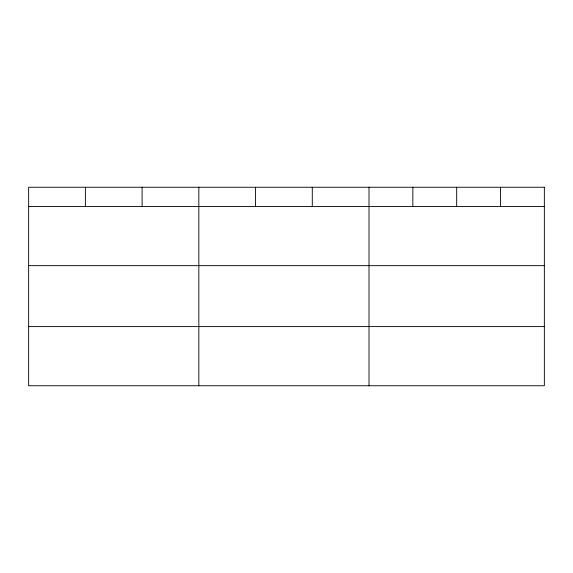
<?xml version="1.0" encoding="UTF-8"?>
<svg xmlns="http://www.w3.org/2000/svg" width="573" height="573" viewBox="0 0 573 573"><rect width="100%" height="100%" fill="white"/><g stroke="black" fill="none" stroke-linecap="round" stroke-linejoin="round"><path stroke-width="0.86" d="M28.65 206.502L544.35 206.502M28.65 265.65L544.35 265.65M28.65 326.596L544.35 326.596M500.516 187.249L500.516 206.502M456.681 187.249L456.681 206.502M412.846 187.249L412.846 206.502M369.012 187.249L369.012 385.751M312.285 187.249L312.285 206.502M255.558 187.249L255.558 206.502M198.831 187.249L198.831 385.751M142.104 187.249L142.104 206.502M85.377 187.249L85.377 206.502M544.35 187.249L28.65 187.249L28.65 385.751L544.35 385.751L544.35 187.249"/></g></svg>
